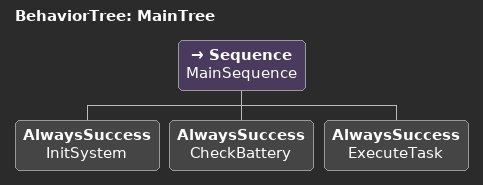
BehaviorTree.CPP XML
<?xml version="1.0"?>
<root main_tree_to_execute="MainTree">
  <BehaviorTree ID="MainTree">
    <Sequence name="MainSequence">
      <AlwaysSuccess name="InitSystem"/>
      <AlwaysSuccess name="CheckBattery"/>
      <AlwaysSuccess name="ExecuteTask"/>
    </Sequence>
  </BehaviorTree>

</root>
